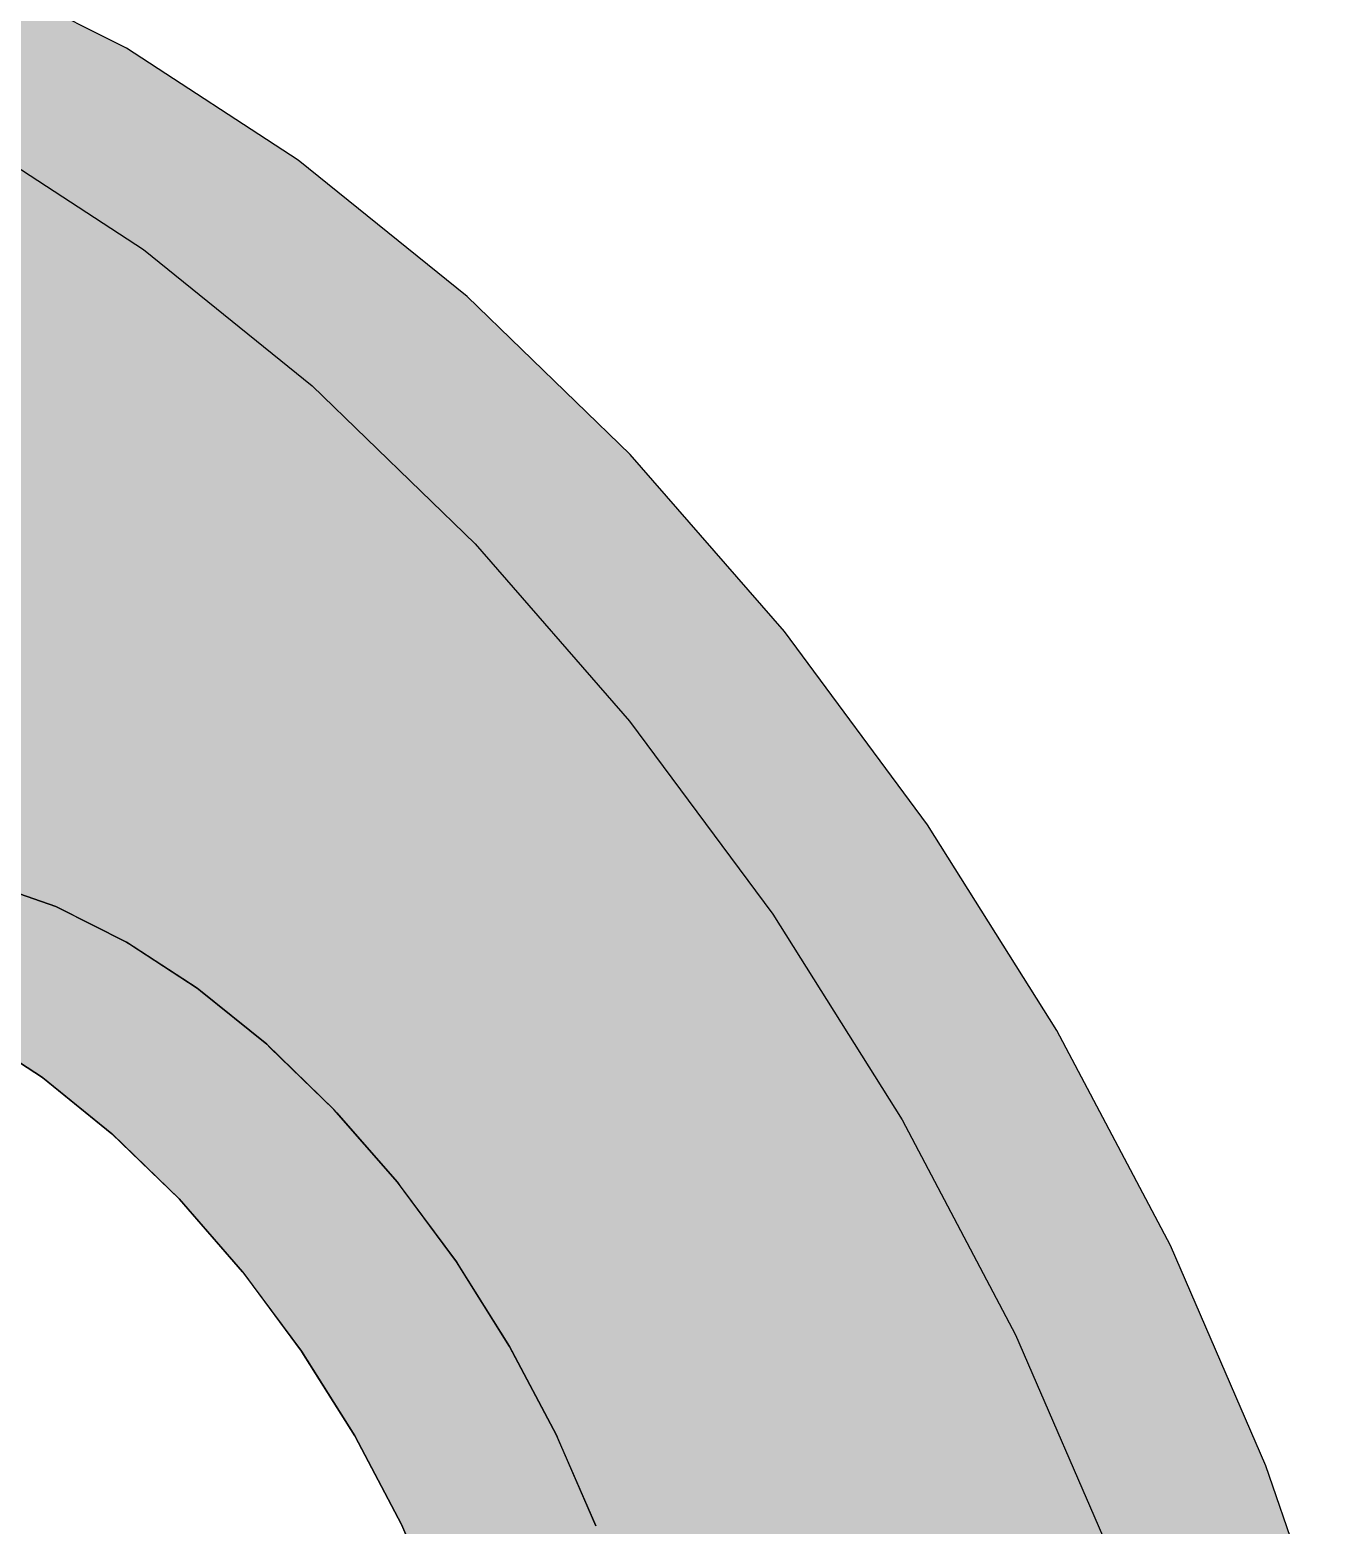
# Model space of a CAD drawing. Extents: x 0 to 297, y 0 to 210.
# Drawn here: x 206.24 to 224.22, y 166.55 to 187.03 of the extents above; entities that cross this region are included whole.
import ezdxf

# ---------------------------------------------------------------- set-up
doc = ezdxf.new("R2010")
doc.units = 0
doc.layers.add('SOMBRA', color=8, linetype='CONTINUOUS')
doc.layers.add('VISIBLE', color=7, linetype='CONTINUOUS')

msp = doc.modelspace()

# ---------------------------------------------------------------- linework, layer by layer
at = {"layer": 'SOMBRA', "color": 254}
for points in [[(205.2071, 187.9625), (203.0858, 186.7377), (207.5607, 186.7818)], [(203.0858, 186.7377), (205.4393, 185.5571), (207.5607, 186.7818)], [(207.5607, 186.7818), (205.4393, 185.5571), (209.9142, 185.2449)], [(205.4393, 185.5571), (207.7929, 184.0201), (209.9142, 185.2449)], [(209.9142, 185.2449), (207.7929, 184.0201), (212.2275, 183.378)], [(207.7929, 184.0201), (210.1062, 182.1532), (212.2275, 183.378)], [(212.2275, 183.378), (210.1062, 182.1532), (214.4609, 181.2131)], [(210.1062, 182.1532), (212.3396, 179.9883), (214.4609, 181.2131)]]:
    msp.add_solid(points, dxfattribs=at)
at = {"layer": 'SOMBRA', "color": 253}
for points in [[(205.5357, 175.8567), (205.2071, 187.9625), (206.5747, 175.1782)], [(206.5747, 175.1782), (205.2071, 187.9625), (207.5607, 186.7818)], [(206.5747, 175.1782), (207.5607, 186.7818), (207.5607, 174.5343)], [(207.5607, 174.5343), (207.5607, 186.7818), (209.9142, 185.2449)], [(207.5607, 174.5343), (209.9142, 185.2449), (208.5298, 173.9015)], [(208.5298, 173.9015), (209.9142, 185.2449), (212.2275, 183.378)], [(208.5298, 173.9015), (212.2275, 183.378), (209.5157, 173.2576)], [(209.5157, 173.2576), (212.2275, 183.378), (214.4609, 181.2131)], [(209.5157, 173.2576), (214.4609, 181.2131), (210.5548, 172.5791)], [(210.5548, 172.5791), (214.4609, 181.2131), (216.5763, 178.7872)], [(214.4609, 181.2131), (212.3396, 179.9883), (216.5763, 178.7872)], [(212.3396, 179.9883), (214.455, 177.5624), (216.5763, 178.7872)], [(210.5548, 172.5791), (216.5763, 178.7872), (211.691, 171.8371)], [(211.691, 171.8371), (216.5763, 178.7872), (218.5374, 176.1419)], [(216.5763, 178.7872), (214.455, 177.5624), (218.5374, 176.1419)], [(214.455, 177.5624), (216.4161, 174.9171), (218.5374, 176.1419)], [(211.691, 171.8371), (218.5374, 176.1419), (212.985, 170.9921)], [(212.985, 170.9921), (218.5374, 176.1419), (220.3107, 173.3224)], [(218.5374, 176.1419), (216.4161, 174.9171), (220.3107, 173.3224)], [(205.639, 175.3517), (206.0643, 175.5115), (206.5747, 175.1782)], [(205.639, 175.3517), (206.5747, 175.1782), (206.5916, 175.0205)], [(206.5916, 175.0205), (206.5747, 175.1782), (207.0719, 174.8535)], [(206.5916, 175.0205), (207.0719, 174.8535), (207.5607, 174.5343)], [(216.4161, 174.9171), (218.1893, 172.0976), (220.3107, 173.3224)], [(208.5298, 173.9015), (209.5157, 173.2576), (209.4823, 173.1328)], [(212.985, 170.9921), (220.3107, 173.3224), (214.5286, 169.9841)], [(214.5286, 169.9841), (220.3107, 173.3224), (221.8658, 170.3769)], [(220.3107, 173.3224), (218.1893, 172.0976), (221.8658, 170.3769)], [(209.4823, 173.1328), (209.5157, 173.2576), (210.5548, 172.5791)], [(209.4823, 173.1328), (210.4514, 172.3507), (210.4019, 172.2413)], [(209.4823, 173.1328), (210.5548, 172.5791), (210.4514, 172.3507)], [(210.4514, 172.3507), (210.5548, 172.5791), (211.691, 171.8371)], [(210.4019, 172.2413), (210.4514, 172.3507), (211.4726, 171.5265)], [(210.4514, 172.3507), (211.691, 171.8371), (211.4726, 171.5265)], [(210.4019, 172.2413), (211.3376, 171.3344), (211.273, 171.2425)], [(210.4019, 172.2413), (211.4726, 171.5265), (211.3376, 171.3344)], [(218.1893, 172.0976), (219.7445, 169.1521), (221.8658, 170.3769)], [(211.4726, 171.5265), (211.691, 171.8371), (212.985, 170.9921)], [(211.3376, 171.3344), (211.4726, 171.5265), (212.5894, 170.6252)], [(211.4726, 171.5265), (212.985, 170.9921), (212.5894, 170.6252)], [(211.273, 171.2425), (211.3376, 171.3344), (212.3236, 170.3787)], [(211.3376, 171.3344), (212.5894, 170.6252), (212.3236, 170.3787)], [(211.273, 171.2425), (212.1592, 170.2262), (212.0805, 170.1532)], [(211.273, 171.2425), (212.3236, 170.3787), (212.1592, 170.2262)], [(212.5894, 170.6252), (212.985, 170.9921), (214.5286, 169.9841)], [(212.3236, 170.3787), (212.5894, 170.6252), (213.8613, 169.5988)], [(212.5894, 170.6252), (214.5286, 169.9841), (213.8613, 169.5988)], [(212.1592, 170.2262), (212.3236, 170.3787), (213.4018, 169.3335)], [(212.3236, 170.3787), (213.8613, 169.5988), (213.4018, 169.3335)], [(214.5286, 169.9841), (221.8658, 170.3769), (216.4752, 168.7129)], [(216.4752, 168.7129), (221.8658, 170.3769), (223.1762, 167.3559)], [(212.0805, 170.1532), (212.1592, 170.2262), (213.093, 169.1552)], [(212.0805, 170.1532), (212.9021, 169.045), (212.8107, 168.9922)], [(212.0805, 170.1532), (213.093, 169.1552), (212.9021, 169.045)], [(212.1592, 170.2262), (213.4018, 169.3335), (213.093, 169.1552)], [(213.8613, 169.5988), (214.5286, 169.9841), (216.4752, 168.7129)], [(213.4018, 169.3335), (213.8613, 169.5988), (215.3785, 168.3744)], [(213.8613, 169.5988), (216.4752, 168.7129), (215.3785, 168.3744)], [(213.093, 169.1552), (213.4018, 169.3335), (214.6298, 168.1432)], [(213.4018, 169.3335), (215.3785, 168.3744), (214.6298, 168.1432)], [(212.8107, 168.9922), (212.9021, 169.045), (213.7678, 167.8772)], [(212.9021, 169.045), (213.093, 169.1552), (214.1142, 167.9841)], [(212.9021, 169.045), (214.1142, 167.9841), (213.7678, 167.8772)], [(213.093, 169.1552), (214.6298, 168.1432), (214.1142, 167.9841)], [(212.8107, 168.9922), (213.5535, 167.811), (213.451, 167.7794)], [(212.8107, 168.9922), (213.7678, 167.8772), (213.5535, 167.811)], [(215.3785, 168.3744), (216.4752, 168.7129), (219.1094, 166.9926)], [(216.4752, 168.7129), (223.1762, 167.3559), (219.1094, 166.9926)], [(214.6298, 168.1432), (215.3785, 168.3744), (217.2917, 166.8303)], [(215.3785, 168.3744), (219.1094, 166.9926), (217.2917, 166.8303)], [(213.7678, 167.8772), (214.1142, 167.9841), (215.2773, 166.6504)], [(214.1142, 167.9841), (214.6298, 168.1432), (216.0946, 166.7234)], [(214.1142, 167.9841), (216.0946, 166.7234), (215.2773, 166.6504)], [(214.6298, 168.1432), (217.2917, 166.8303), (216.0946, 166.7234)], [(213.451, 167.7794), (213.5535, 167.811), (214.3364, 166.5663)], [(213.451, 167.7794), (214.1025, 166.5454), (213.9906, 166.5354)], [(213.451, 167.7794), (214.3364, 166.5663), (214.1025, 166.5454)], [(213.5535, 167.811), (213.7678, 167.8772), (214.7146, 166.6001)], [(213.5535, 167.811), (214.7146, 166.6001), (214.3364, 166.5663)], [(213.7678, 167.8772), (215.2773, 166.6504), (214.7146, 166.6001)], [(219.1094, 166.9926), (223.1762, 167.3559), (224.2193, 164.311)], [(217.2917, 166.8303), (219.1094, 166.9926), (223.0365, 164.4281)], [(219.1094, 166.9926), (224.2193, 164.311), (223.0365, 164.4281)], [(216.0946, 166.7234), (217.2917, 166.8303), (219.8809, 164.7407)], [(217.2917, 166.8303), (223.0365, 164.4281), (219.8809, 164.7407)], [(214.1025, 166.5454), (214.3364, 166.5663), (215.1925, 165.2051)], [(214.3364, 166.5663), (214.7146, 166.6001), (215.7928, 165.1457)], [(214.3364, 166.5663), (215.7928, 165.1457), (215.1925, 165.2051)], [(214.7146, 166.6001), (215.2773, 166.6504), (216.6647, 165.0593)], [(214.7146, 166.6001), (216.6647, 165.0593), (215.7928, 165.1457)], [(215.2773, 166.6504), (216.0946, 166.7234), (217.9418, 164.9328)], [(215.2773, 166.6504), (217.9418, 164.9328), (216.6647, 165.0593)], [(216.0946, 166.7234), (219.8809, 164.7407), (217.9418, 164.9328)]]:
    msp.add_solid(points, dxfattribs=at)
at = {"layer": 'SOMBRA', "color": 252}
for points in [[(206.4084, 172.6767), (205.4393, 185.5571), (205.4393, 173.3096)], [(206.4084, 172.6767), (207.7929, 184.0201), (205.4393, 185.5571)], [(207.3944, 172.0329), (207.7929, 184.0201), (206.4084, 172.6767)], [(207.3944, 172.0329), (210.1062, 182.1532), (207.7929, 184.0201)], [(208.4334, 171.3544), (210.1062, 182.1532), (207.3944, 172.0329)], [(208.4334, 171.3544), (212.3396, 179.9883), (210.1062, 182.1532)], [(209.5697, 170.6124), (212.3396, 179.9883), (208.4334, 171.3544)], [(209.5697, 170.6124), (214.455, 177.5624), (212.3396, 179.9883)], [(210.8636, 169.7674), (214.455, 177.5624), (209.5697, 170.6124)], [(210.8636, 169.7674), (216.4161, 174.9171), (214.455, 177.5624)], [(203.5242, 174.1247), (205.6843, 175.3359), (206.5916, 175.0205)], [(203.5242, 174.1247), (206.5916, 175.0205), (204.4702, 173.7958)], [(206.6376, 174.9974), (204.4702, 173.7958), (206.5916, 175.0205)], [(206.6376, 174.9974), (204.4768, 173.7925), (204.4702, 173.7958)], [(204.4768, 173.7925), (206.6376, 174.9974), (207.5607, 174.5343)], [(212.4073, 168.7593), (216.4161, 174.9171), (210.8636, 169.7674)], [(212.4073, 168.7593), (218.1893, 172.0976), (216.4161, 174.9171)], [(204.4768, 173.7925), (207.5607, 174.5343), (205.4393, 173.3096)], [(207.6067, 174.5043), (205.4393, 173.3096), (207.5607, 174.5343)], [(207.6067, 174.5043), (205.4459, 173.3053), (205.4393, 173.3096)], [(205.4459, 173.3053), (207.6067, 174.5043), (208.5298, 173.9015)], [(205.4459, 173.3053), (208.5298, 173.9015), (206.4084, 172.6767)], [(208.575, 173.865), (206.4084, 172.6767), (208.5298, 173.9015)], [(208.575, 173.865), (206.4149, 172.6715), (206.4084, 172.6767)], [(206.4149, 172.6715), (208.575, 173.865), (209.4823, 173.1328)], [(206.4149, 172.6715), (209.4823, 173.1328), (207.361, 171.908)], [(209.526, 173.0904), (207.361, 171.908), (209.4823, 173.1328)], [(209.526, 173.0904), (207.3672, 171.902), (207.361, 171.908)], [(207.3672, 171.902), (209.526, 173.0904), (210.4019, 172.2413)], [(207.361, 171.908), (207.3944, 172.0329), (206.4084, 172.6767)], [(207.3672, 171.902), (210.4019, 172.2413), (208.2806, 171.0166)], [(210.4433, 172.1939), (208.2806, 171.0166), (210.4019, 172.2413)], [(210.4433, 172.1939), (208.2865, 171.0098), (208.2806, 171.0166)], [(208.2865, 171.0098), (210.4433, 172.1939), (211.273, 171.2425)], [(214.3538, 167.4881), (218.1893, 172.0976), (212.4073, 168.7593)], [(214.3538, 167.4881), (219.7445, 169.1521), (218.1893, 172.0976)], [(208.3301, 171.1259), (207.3944, 172.0329), (207.361, 171.908)], [(208.2806, 171.0166), (208.3301, 171.1259), (207.361, 171.908)], [(208.3301, 171.1259), (208.4334, 171.3544), (207.3944, 172.0329)], [(209.3513, 170.3018), (208.4334, 171.3544), (208.3301, 171.1259)], [(209.3513, 170.3018), (209.5697, 170.6124), (208.4334, 171.3544)], [(209.2163, 170.1096), (208.3301, 171.1259), (208.2806, 171.0166)], [(208.2865, 171.0098), (211.273, 171.2425), (209.1517, 170.0177)], [(209.2163, 170.1096), (209.3513, 170.3018), (208.3301, 171.1259)], [(211.3113, 171.1907), (209.1517, 170.0177), (211.273, 171.2425)], [(211.3113, 171.1907), (209.1571, 170.0103), (209.1517, 170.0177)], [(209.1571, 170.0103), (211.3113, 171.1907), (212.0805, 170.1532)], [(209.1517, 170.0177), (209.2163, 170.1096), (208.2806, 171.0166)], [(210.4681, 169.4005), (209.5697, 170.6124), (209.3513, 170.3018)], [(210.4681, 169.4005), (210.8636, 169.7674), (209.5697, 170.6124)], [(210.2023, 169.1539), (209.3513, 170.3018), (209.2163, 170.1096)], [(210.2023, 169.1539), (210.4681, 169.4005), (209.3513, 170.3018)], [(221.8658, 170.3769), (219.7445, 169.1521), (223.1762, 167.3559)], [(210.0378, 169.0014), (209.2163, 170.1096), (209.1517, 170.0177)], [(209.1571, 170.0103), (212.0805, 170.1532), (209.9592, 168.9285)], [(210.0378, 169.0014), (210.2023, 169.1539), (209.2163, 170.1096)], [(212.1152, 170.0981), (209.9592, 168.9285), (212.0805, 170.1532)], [(212.1152, 170.0981), (209.9641, 168.9206), (209.9592, 168.9285)], [(209.9641, 168.9206), (212.1152, 170.0981), (212.8107, 168.9922)], [(209.9592, 168.9285), (210.0378, 169.0014), (209.1517, 170.0177)], [(211.7399, 168.374), (210.8636, 169.7674), (210.4681, 169.4005)], [(211.7399, 168.374), (212.4073, 168.7593), (210.8636, 169.7674)], [(211.2805, 168.1088), (210.4681, 169.4005), (210.2023, 169.1539)], [(211.2805, 168.1088), (211.7399, 168.374), (210.4681, 169.4005)], [(210.9717, 167.9305), (210.2023, 169.1539), (210.0378, 169.0014)], [(210.9717, 167.9305), (211.2805, 168.1088), (210.2023, 169.1539)], [(216.9881, 165.7679), (219.7445, 169.1521), (214.3538, 167.4881)], [(216.9881, 165.7679), (221.0548, 166.1311), (219.7445, 169.1521)], [(219.7445, 169.1521), (221.0548, 166.1311), (223.1762, 167.3559)], [(210.7807, 167.8202), (210.0378, 169.0014), (209.9592, 168.9285)], [(210.6893, 167.7675), (210.7807, 167.8202), (209.9592, 168.9285)], [(209.9641, 168.9206), (212.8107, 168.9922), (210.6893, 167.7675)], [(210.7807, 167.8202), (210.9717, 167.9305), (210.0378, 169.0014)], [(212.8411, 168.9346), (210.6893, 167.7675), (212.8107, 168.9922)], [(212.8411, 168.9346), (210.6937, 167.7592), (210.6893, 167.7675)], [(210.6937, 167.7592), (212.8411, 168.9346), (213.451, 167.7794)], [(213.2571, 167.1496), (212.4073, 168.7593), (211.7399, 168.374)], [(213.2571, 167.1496), (214.3538, 167.4881), (212.4073, 168.7593)], [(212.5084, 166.9185), (211.7399, 168.374), (211.2805, 168.1088)], [(212.5084, 166.9185), (213.2571, 167.1496), (211.7399, 168.374)], [(211.9929, 166.7594), (211.2805, 168.1088), (210.9717, 167.9305)], [(211.9929, 166.7594), (212.5084, 166.9185), (211.2805, 168.1088)], [(211.4322, 166.5863), (210.7807, 167.8202), (210.6893, 167.7675)], [(210.6937, 167.7592), (213.451, 167.7794), (211.3297, 166.5546)], [(211.6465, 166.6524), (210.9717, 167.9305), (210.7807, 167.8202)], [(211.4322, 166.5863), (211.6465, 166.6524), (210.7807, 167.8202)], [(211.6465, 166.6524), (211.9929, 166.7594), (210.9717, 167.9305)], [(213.4766, 167.7203), (211.3297, 166.5546), (213.451, 167.7794)], [(211.3297, 166.5546), (211.4322, 166.5863), (210.6893, 167.7675)], [(213.4766, 167.7203), (211.3333, 166.5462), (211.3297, 166.5546)], [(211.3333, 166.5462), (213.4766, 167.7203), (213.9906, 166.5354)], [(215.1704, 165.6055), (214.3538, 167.4881), (213.2571, 167.1496)], [(215.1704, 165.6055), (216.9881, 165.7679), (214.3538, 167.4881)], [(223.1762, 167.3559), (221.0548, 166.1311), (224.2193, 164.311)], [(213.9733, 165.4986), (213.2571, 167.1496), (212.5084, 166.9185)], [(213.9733, 165.4986), (215.1704, 165.6055), (213.2571, 167.1496)], [(212.5932, 165.3754), (211.9929, 166.7594), (211.6465, 166.6524)], [(213.156, 165.4256), (212.5084, 166.9185), (211.9929, 166.7594)], [(212.5932, 165.3754), (213.156, 165.4256), (211.9929, 166.7594)], [(213.156, 165.4256), (213.9733, 165.4986), (212.5084, 166.9185)], [(211.9812, 165.3207), (211.4322, 166.5863), (211.3297, 166.5546)], [(211.8693, 165.3107), (211.9812, 165.3207), (211.3297, 166.5546)], [(211.3333, 166.5462), (213.9906, 166.5354), (211.8693, 165.3107)], [(212.2151, 165.3416), (211.6465, 166.6524), (211.4322, 166.5863)], [(211.9812, 165.3207), (212.2151, 165.3416), (211.4322, 166.5863)], [(212.2151, 165.3416), (212.5932, 165.3754), (211.6465, 166.6524)]]:
    msp.add_solid(points, dxfattribs=at)
at = {"layer": 'VISIBLE'}
for p, q in [((207.5607, 186.7818), (205.2071, 187.9625)), ((209.9142, 185.2449), (207.5607, 186.7818)), ((205.4393, 185.5571), (207.7929, 184.0201)), ((212.2275, 183.378), (209.9142, 185.2449)), ((207.7929, 184.0201), (210.1062, 182.1532)), ((214.4609, 181.2131), (212.2275, 183.378)), ((210.1062, 182.1532), (212.3396, 179.9883)), ((216.5763, 178.7872), (214.4609, 181.2131)), ((212.3396, 179.9883), (214.455, 177.5624)), ((218.5374, 176.1419), (216.5763, 178.7872)), ((214.455, 177.5624), (216.4161, 174.9171)), ((220.3107, 173.3224), (218.5374, 176.1419)), ((206.5916, 175.0205), (205.639, 175.3517)), ((205.6843, 175.3359), (206.5916, 175.0205)), ((207.5607, 174.5343), (206.5916, 175.0205)), ((206.5916, 175.0205), (206.6376, 174.9974)), ((206.6376, 174.9974), (207.5607, 174.5343)), ((216.4161, 174.9171), (218.1893, 172.0976)), ((208.5298, 173.9015), (207.5607, 174.5343)), ((207.5607, 174.5343), (207.6067, 174.5043)), ((207.6067, 174.5043), (208.5298, 173.9015)), ((209.4823, 173.1328), (208.5298, 173.9015)), ((208.5298, 173.9015), (208.575, 173.865)), ((208.575, 173.865), (209.4823, 173.1328)), ((205.4393, 173.3096), (206.4084, 172.6767)), ((206.4084, 172.6767), (205.4459, 173.3053)), ((221.8658, 170.3769), (220.3107, 173.3224)), ((210.4019, 172.2413), (209.4823, 173.1328)), ((209.4823, 173.1328), (209.526, 173.0904)), ((209.526, 173.0904), (210.4019, 172.2413)), ((206.4084, 172.6767), (207.361, 171.908)), ((206.4149, 172.6715), (206.4084, 172.6767)), ((207.361, 171.908), (206.4149, 172.6715)), ((211.273, 171.2425), (210.4019, 172.2413)), ((210.4019, 172.2413), (210.4433, 172.1939)), ((210.4433, 172.1939), (211.273, 171.2425)), ((218.1893, 172.0976), (219.7445, 169.1521)), ((207.361, 171.908), (208.2806, 171.0166)), ((207.3672, 171.902), (207.361, 171.908)), ((208.2806, 171.0166), (207.3672, 171.902)), ((212.0805, 170.1532), (211.273, 171.2425)), ((211.273, 171.2425), (211.3113, 171.1907)), ((211.3113, 171.1907), (212.0805, 170.1532)), ((208.2806, 171.0166), (209.1517, 170.0177)), ((208.2865, 171.0098), (208.2806, 171.0166)), ((209.1517, 170.0177), (208.2865, 171.0098)), ((223.1762, 167.3559), (221.8658, 170.3769)), ((212.8107, 168.9922), (212.0805, 170.1532)), ((212.0805, 170.1532), (212.1152, 170.0981)), ((212.1152, 170.0981), (212.8107, 168.9922)), ((209.1517, 170.0177), (209.9592, 168.9285)), ((209.1571, 170.0103), (209.1517, 170.0177)), ((209.9592, 168.9285), (209.1571, 170.0103)), ((219.7445, 169.1521), (221.0548, 166.1311)), ((209.9592, 168.9285), (210.6893, 167.7675)), ((209.9641, 168.9206), (209.9592, 168.9285)), ((210.6893, 167.7675), (209.9641, 168.9206)), ((213.451, 167.7794), (212.8107, 168.9922)), ((212.8107, 168.9922), (212.8411, 168.9346)), ((212.8411, 168.9346), (213.451, 167.7794)), ((213.9906, 166.5354), (213.451, 167.7794)), ((213.451, 167.7794), (213.4766, 167.7203)), ((210.6893, 167.7675), (211.3297, 166.5546)), ((210.6937, 167.7592), (210.6893, 167.7675)), ((211.3297, 166.5546), (210.6937, 167.7592)), ((213.4766, 167.7203), (213.9906, 166.5354)), ((224.2193, 164.311), (223.1762, 167.3559)), ((211.3297, 166.5546), (211.8693, 165.3107)), ((211.3333, 166.5462), (211.3297, 166.5546)), ((211.8693, 165.3107), (211.3333, 166.5462))]:
    msp.add_line(p, q, dxfattribs=at)

doc.saveas('drawing.dxf')
